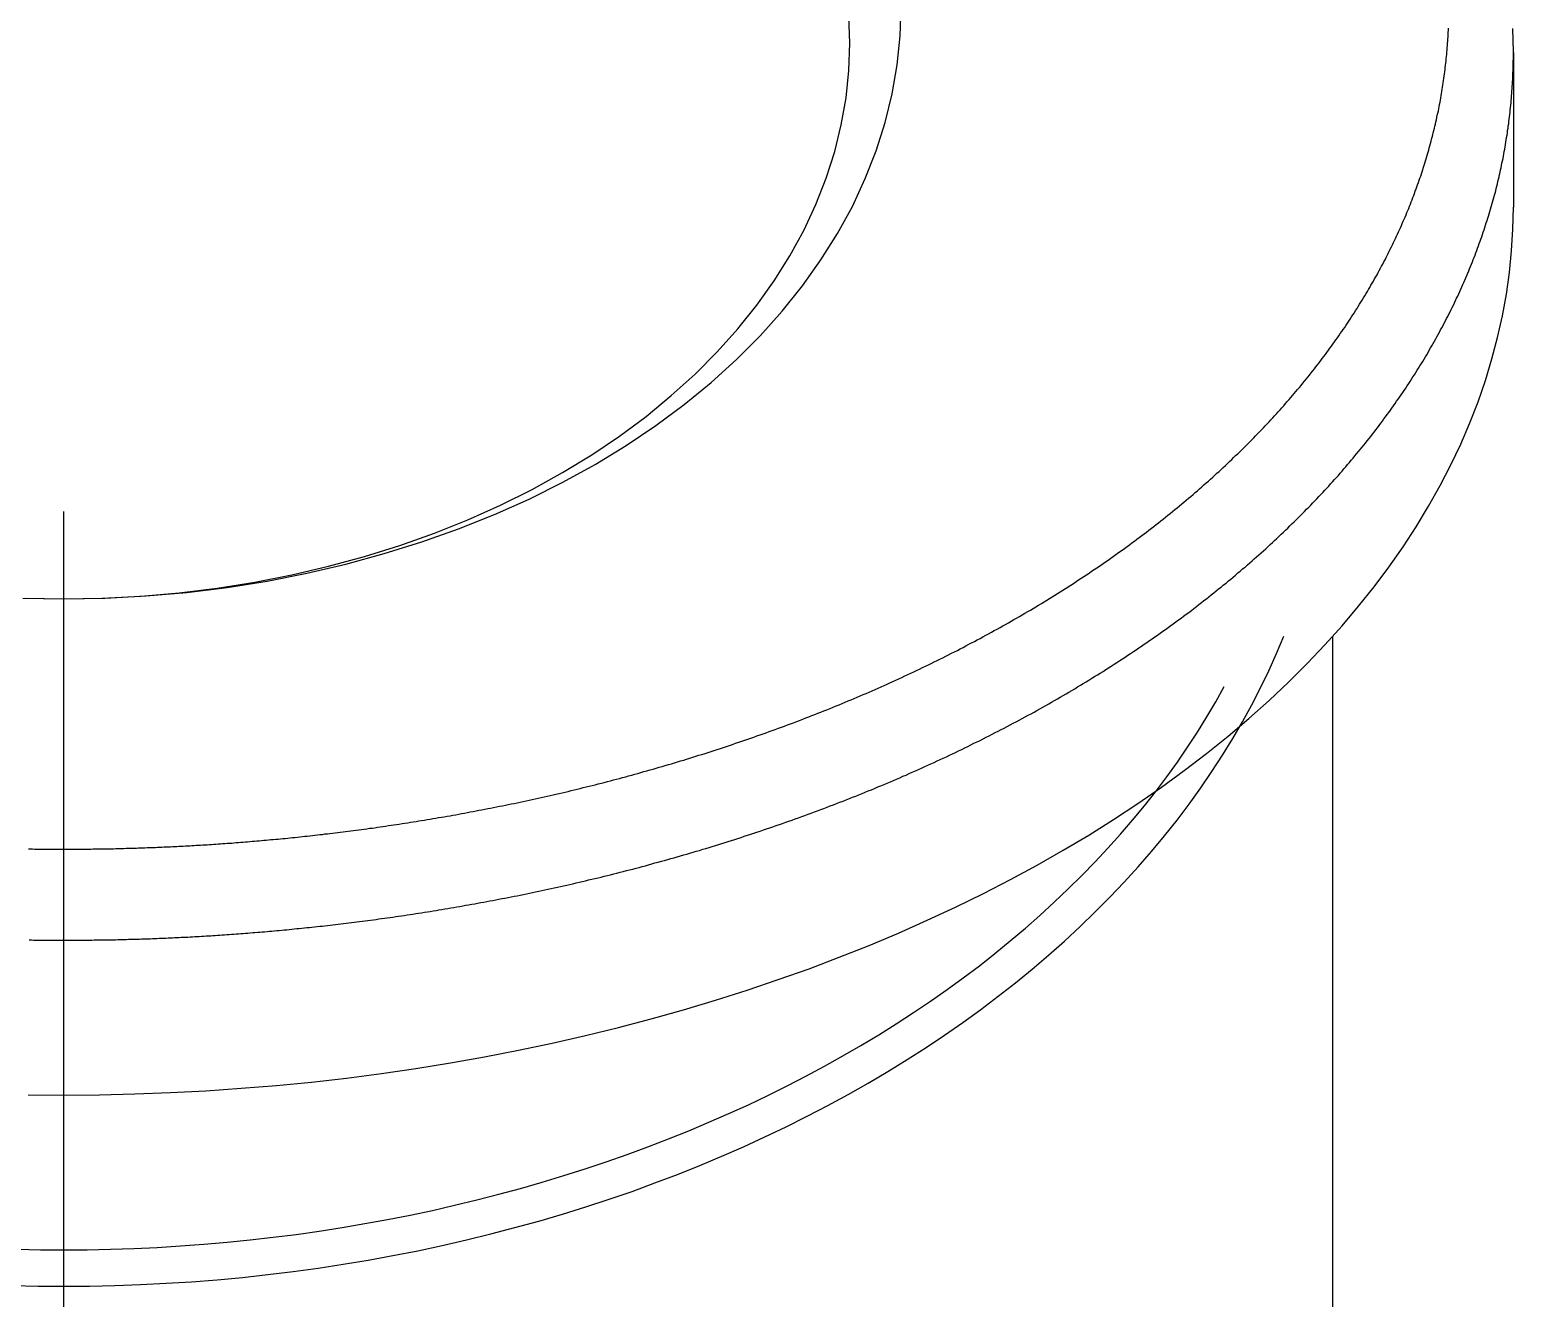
# Model space of a CAD drawing. Extents: x -9.8 to 79.6, y -19.1 to 54.9.
# Drawn here: x 66.13 to 77.65, y 36.34 to 46.19 of the extents above; entities that cross this region are included whole.
import ezdxf

# ---------------------------------------------------------------- set-up
doc = ezdxf.new("R2010")
doc.units = 0
doc.linetypes.add('CENTER', pattern=[50.8, 31.75, -6.35, 6.35, -6.35])
doc.layers.get('0').update_dxf_attribs({"linetype": 'CONTINUOUS'})
doc.layers.add('CENTER', color=1, linetype='CENTER')

msp = doc.modelspace()

# ---------------------------------------------------------------- linework, layer by layer
at = {"color": 7, "linetype": 'CONTINUOUS'}
for p, q in [((77.649, 46.015), (77.649, 44.813)), ((76.249, 31.141), (76.249, 41.482))]:
    msp.add_line(p, q, dxfattribs=at)
for points in [[(66.08, 41.778, 0), (66.399, 41.773, 0), (66.718, 41.778, 0), (67.036, 41.795, 0), (67.353, 41.822, 0), (67.667, 41.861, 0), (67.978, 41.91, 0), (68.286, 41.971, 0), (68.589, 42.041, 0), (68.886, 42.123, 0), (69.178, 42.214, 0), (69.463, 42.315, 0), (69.741, 42.427, 0), (70.01, 42.547, 0), (70.271, 42.677, 0), (70.522, 42.816, 0), (70.764, 42.963, 0), (70.995, 43.119, 0), (71.215, 43.282, 0), (71.424, 43.453, 0), (71.62, 43.631, 0), (71.803, 43.815, 0), (71.974, 44.006, 0), (72.131, 44.202, 0), (72.275, 44.404, 0), (72.404, 44.61, 0), (72.519, 44.82, 0), (72.619, 45.035, 0), (72.704, 45.252, 0), (72.774, 45.472, 0), (72.829, 45.694, 0), (72.868, 45.918, 0), (72.891, 46.143, 0), (72.899, 46.369, 0)], [(66.1, 41.778, 0), (66.399, 41.773, 0), (66.698, 41.778, 0), (66.997, 41.793, 0), (67.294, 41.819, 0), (67.589, 41.855, 0), (67.881, 41.902, 0), (68.17, 41.958, 0), (68.454, 42.025, 0), (68.733, 42.101, 0), (69.007, 42.187, 0), (69.275, 42.282, 0), (69.535, 42.386, 0), (69.788, 42.5, 0), (70.033, 42.621, 0), (70.269, 42.752, 0), (70.496, 42.89, 0), (70.712, 43.036, 0), (70.919, 43.189, 0), (71.114, 43.35, 0), (71.299, 43.517, 0), (71.471, 43.69, 0), (71.631, 43.868, 0), (71.779, 44.053, 0), (71.913, 44.242, 0), (72.035, 44.435, 0), (72.142, 44.633, 0), (72.236, 44.834, 0), (72.316, 45.038, 0), (72.382, 45.245, 0), (72.433, 45.453, 0), (72.47, 45.663, 0), (72.492, 45.874, 0), (72.499, 46.086, 0), (72.492, 46.298, 0)], [(66.123, 37.921, 0), (66.399, 37.919, 0), (66.675, 37.921, 0), (66.951, 37.927, 0), (67.227, 37.938, 0), (67.502, 37.952, 0), (67.776, 37.971, 0), (68.05, 37.993, 0), (68.322, 38.02, 0), (68.594, 38.051, 0), (68.864, 38.086, 0), (69.132, 38.126, 0), (69.4, 38.169, 0), (69.665, 38.216, 0), (69.928, 38.267, 0), (70.189, 38.322, 0), (70.448, 38.381, 0), (70.704, 38.444, 0), (70.958, 38.51, 0), (71.209, 38.581, 0), (71.457, 38.655, 0), (71.702, 38.733, 0), (71.944, 38.815, 0), (72.183, 38.9, 0), (72.418, 38.989, 0), (72.649, 39.081, 0), (72.877, 39.176, 0), (73.101, 39.276, 0), (73.32, 39.378, 0), (73.536, 39.484, 0), (73.747, 39.593, 0), (73.954, 39.705, 0), (74.156, 39.82, 0), (74.354, 39.938, 0), (74.547, 40.059, 0), (74.735, 40.183, 0), (74.918, 40.31, 0), (75.095, 40.44, 0), (75.268, 40.572, 0), (75.435, 40.706, 0), (75.597, 40.843, 0), (75.753, 40.983, 0), (75.904, 41.125, 0), (76.048, 41.269, 0), (76.187, 41.415, 0), (76.321, 41.563, 0), (76.448, 41.714, 0), (76.569, 41.865, 0), (76.684, 42.019, 0), (76.793, 42.175, 0), (76.895, 42.332, 0), (76.991, 42.491, 0), (77.081, 42.651, 0), (77.165, 42.812, 0), (77.241, 42.974, 0), (77.312, 43.138, 0), (77.376, 43.303, 0), (77.433, 43.468, 0), (77.483, 43.635, 0), (77.527, 43.802, 0), (77.564, 43.969, 0), (77.595, 44.137, 0), (77.618, 44.306, 0), (77.635, 44.475, 0), (77.646, 44.644, 0), (77.649, 44.813, 0)], [(66.001, 36.44, 0), (66.2, 36.435, 0), (66.399, 36.434, 0), (66.598, 36.435, 0), (66.796, 36.44, 0), (66.995, 36.447, 0), (67.193, 36.457, 0), (67.391, 36.469, 0), (67.589, 36.485, 0), (67.786, 36.503, 0), (67.983, 36.525, 0), (68.179, 36.549, 0), (68.374, 36.575, 0), (68.568, 36.605, 0), (68.762, 36.637, 0), (68.954, 36.672, 0), (69.146, 36.71, 0), (69.336, 36.751, 0), (69.525, 36.794, 0), (69.713, 36.84, 0), (69.9, 36.889, 0), (70.085, 36.94, 0), (70.269, 36.994, 0), (70.451, 37.05, 0), (70.631, 37.11, 0), (70.81, 37.171, 0), (70.987, 37.236, 0), (71.162, 37.302, 0), (71.335, 37.371, 0), (71.506, 37.443, 0), (71.675, 37.517, 0), (71.841, 37.594, 0), (72.006, 37.673, 0), (72.168, 37.754, 0), (72.328, 37.837, 0), (72.486, 37.923, 0), (72.641, 38.011, 0), (72.794, 38.101, 0), (72.944, 38.194, 0), (73.091, 38.288, 0), (73.235, 38.385, 0), (73.377, 38.483, 0), (73.516, 38.584, 0), (73.652, 38.687, 0), (73.785, 38.791, 0), (73.915, 38.897, 0), (74.042, 39.005, 0), (74.166, 39.115, 0), (74.287, 39.227, 0), (74.404, 39.341, 0), (74.518, 39.456, 0), (74.629, 39.572, 0), (74.737, 39.691, 0), (74.841, 39.81, 0), (74.942, 39.932, 0), (75.039, 40.054, 0), (75.133, 40.178, 0), (75.223, 40.304, 0), (75.309, 40.43, 0), (75.392, 40.558, 0), (75.472, 40.687, 0), (75.547, 40.817, 0), (75.619, 40.948, 0), (75.687, 41.08, 0), (75.751, 41.213, 0), (75.812, 41.347, 0), (75.868, 41.482, 0)], [(66.036, 36.722, 0), (66.217, 36.718, 0), (66.399, 36.717, 0), (66.581, 36.718, 0), (66.762, 36.722, 0), (66.943, 36.728, 0), (67.124, 36.736, 0), (67.305, 36.747, 0), (67.486, 36.76, 0), (67.666, 36.776, 0), (67.846, 36.794, 0), (68.025, 36.814, 0), (68.203, 36.837, 0), (68.381, 36.862, 0), (68.559, 36.89, 0), (68.735, 36.92, 0), (68.911, 36.952, 0), (69.086, 36.987, 0), (69.26, 37.023, 0), (69.432, 37.063, 0), (69.604, 37.104, 0), (69.775, 37.148, 0), (69.944, 37.194, 0), (70.112, 37.242, 0), (70.279, 37.293, 0), (70.445, 37.346, 0), (70.609, 37.4, 0), (70.772, 37.458, 0), (70.933, 37.517, 0), (71.092, 37.578, 0), (71.25, 37.642, 0), (71.406, 37.707, 0), (71.56, 37.775, 0), (71.713, 37.844, 0), (71.863, 37.916, 0), (72.012, 37.99, 0), (72.158, 38.065, 0), (72.303, 38.143, 0), (72.445, 38.222, 0), (72.586, 38.304, 0), (72.724, 38.387, 0), (72.86, 38.472, 0), (72.994, 38.559, 0), (73.125, 38.648, 0), (73.254, 38.738, 0), (73.38, 38.83, 0), (73.505, 38.923, 0), (73.626, 39.019, 0), (73.745, 39.116, 0), (73.862, 39.214, 0), (73.975, 39.314, 0), (74.086, 39.416, 0), (74.195, 39.519, 0), (74.3, 39.623, 0), (74.403, 39.729, 0), (74.503, 39.836, 0), (74.6, 39.944, 0), (74.694, 40.054, 0), (74.786, 40.165, 0), (74.874, 40.277, 0), (74.959, 40.391, 0), (75.042, 40.505, 0), (75.121, 40.62, 0), (75.197, 40.737, 0), (75.27, 40.855, 0), (75.34, 40.973, 0), (75.406, 41.092, 0)]]:
    msp.add_polyline3d(points, dxfattribs=at)
at = {"color": 7}
for points in [[(66.399, 39.828, 0), (66.415, 39.828, 0), (66.431, 39.828, 0), (66.447, 39.828, 0), (66.463, 39.828, 0), (66.48, 39.828, 0), (66.496, 39.828, 0), (66.512, 39.828, 0), (66.528, 39.829, 0), (66.544, 39.829, 0), (66.56, 39.829, 0), (66.576, 39.829, 0), (66.592, 39.829, 0), (66.608, 39.829, 0), (66.624, 39.83, 0), (66.641, 39.83, 0), (66.657, 39.83, 0), (66.673, 39.83, 0), (66.689, 39.83, 0), (66.705, 39.831, 0), (66.721, 39.831, 0), (66.737, 39.831, 0), (66.753, 39.832, 0), (66.769, 39.832, 0), (66.786, 39.832, 0), (66.802, 39.833, 0), (66.818, 39.833, 0), (66.834, 39.833, 0), (66.85, 39.834, 0), (66.866, 39.834, 0), (66.883, 39.835, 0), (66.899, 39.835, 0), (66.915, 39.836, 0), (66.931, 39.836, 0), (66.947, 39.837, 0), (66.964, 39.837, 0), (66.98, 39.838, 0), (66.996, 39.838, 0), (67.013, 39.839, 0), (67.029, 39.839, 0), (67.045, 39.84, 0), (67.061, 39.84, 0), (67.078, 39.841, 0), (67.094, 39.842, 0), (67.111, 39.842, 0), (67.127, 39.843, 0), (67.144, 39.844, 0), (67.16, 39.844, 0), (67.176, 39.845, 0), (67.193, 39.846, 0), (67.209, 39.847, 0), (67.226, 39.847, 0), (67.243, 39.848, 0), (67.259, 39.849, 0), (67.276, 39.85, 0), (67.293, 39.851, 0), (67.309, 39.852, 0), (67.326, 39.852, 0), (67.343, 39.853, 0), (67.359, 39.854, 0), (67.376, 39.855, 0), (67.393, 39.856, 0), (67.41, 39.857, 0), (67.427, 39.858, 0), (67.444, 39.859, 0), (67.461, 39.86, 0), (67.478, 39.861, 0), (67.495, 39.862, 0), (67.512, 39.863, 0), (67.529, 39.864, 0), (67.546, 39.865, 0), (67.563, 39.867, 0), (67.58, 39.868, 0), (67.598, 39.869, 0), (67.615, 39.87, 0), (67.632, 39.871, 0), (67.65, 39.873, 0), (67.667, 39.874, 0), (67.684, 39.875, 0), (67.702, 39.876, 0), (67.719, 39.878, 0), (67.737, 39.879, 0), (67.755, 39.88, 0), (67.772, 39.882, 0), (67.79, 39.883, 0), (67.808, 39.885, 0), (67.826, 39.886, 0), (67.844, 39.887, 0), (67.862, 39.889, 0), (67.879, 39.89, 0), (67.897, 39.892, 0), (67.916, 39.894, 0), (67.934, 39.895, 0), (67.952, 39.897, 0), (67.97, 39.898, 0), (67.988, 39.9, 0), (68.007, 39.902, 0), (68.025, 39.903, 0), (68.044, 39.905, 0), (68.062, 39.907, 0), (68.081, 39.909, 0), (68.099, 39.91, 0), (68.118, 39.912, 0), (68.137, 39.914, 0), (68.156, 39.916, 0), (68.174, 39.918, 0), (68.193, 39.92, 0), (68.212, 39.922, 0), (68.231, 39.924, 0), (68.251, 39.926, 0), (68.27, 39.928, 0), (68.289, 39.93, 0), (68.308, 39.932, 0), (68.328, 39.934, 0), (68.347, 39.937, 0), (68.367, 39.939, 0), (68.386, 39.941, 0), (68.406, 39.943, 0), (68.425, 39.946, 0), (68.445, 39.948, 0), (68.465, 39.95, 0), (68.485, 39.953, 0), (68.505, 39.955, 0), (68.525, 39.958, 0), (68.545, 39.96, 0), (68.566, 39.962, 0), (68.586, 39.965, 0), (68.606, 39.968, 0), (68.626, 39.97, 0), (68.647, 39.973, 0), (68.667, 39.976, 0), (68.688, 39.978, 0), (68.709, 39.981, 0), (68.729, 39.984, 0), (68.75, 39.987, 0), (68.771, 39.99, 0), (68.792, 39.992, 0), (68.813, 39.995, 0), (68.834, 39.998, 0), (68.855, 40.001, 0), (68.876, 40.005, 0), (68.897, 40.008, 0), (68.918, 40.011, 0), (68.939, 40.014, 0), (68.961, 40.017, 0), (68.982, 40.02, 0), (69.003, 40.023, 0), (69.025, 40.027, 0), (69.046, 40.03, 0), (69.068, 40.033, 0), (69.09, 40.037, 0), (69.111, 40.04, 0), (69.133, 40.044, 0), (69.155, 40.047, 0), (69.176, 40.051, 0), (69.198, 40.054, 0), (69.22, 40.058, 0), (69.242, 40.062, 0), (69.264, 40.065, 0), (69.286, 40.069, 0), (69.308, 40.073, 0), (69.33, 40.077, 0), (69.352, 40.08, 0), (69.375, 40.084, 0), (69.397, 40.088, 0), (69.419, 40.092, 0), (69.442, 40.096, 0), (69.464, 40.1, 0), (69.486, 40.104, 0), (69.509, 40.108, 0), (69.531, 40.112, 0), (69.554, 40.117, 0), (69.576, 40.121, 0), (69.599, 40.125, 0), (69.621, 40.13, 0), (69.644, 40.134, 0), (69.667, 40.138, 0), (69.689, 40.143, 0), (69.712, 40.147, 0), (69.735, 40.152, 0), (69.758, 40.156, 0), (69.781, 40.161, 0), (69.803, 40.165, 0), (69.826, 40.17, 0), (69.849, 40.175, 0), (69.872, 40.179, 0), (69.895, 40.184, 0), (69.918, 40.189, 0), (69.941, 40.194, 0), (69.964, 40.199, 0), (69.987, 40.204, 0), (70.01, 40.209, 0), (70.034, 40.214, 0), (70.057, 40.219, 0), (70.08, 40.224, 0), (70.103, 40.229, 0), (70.126, 40.234, 0), (70.15, 40.24, 0), (70.173, 40.245, 0), (70.196, 40.25, 0), (70.219, 40.255, 0), (70.243, 40.261, 0), (70.266, 40.266, 0), (70.29, 40.272, 0), (70.313, 40.277, 0), (70.336, 40.283, 0), (70.36, 40.289, 0), (70.383, 40.294, 0), (70.406, 40.3, 0), (70.43, 40.306, 0), (70.453, 40.312, 0), (70.477, 40.317, 0), (70.5, 40.323, 0), (70.524, 40.329, 0), (70.547, 40.335, 0), (70.571, 40.341, 0), (70.594, 40.347, 0), (70.618, 40.353, 0), (70.642, 40.359, 0), (70.665, 40.366, 0), (70.689, 40.372, 0), (70.712, 40.378, 0), (70.736, 40.385, 0), (70.76, 40.391, 0), (70.783, 40.397, 0), (70.807, 40.404, 0), (70.83, 40.41, 0), (70.854, 40.417, 0), (70.878, 40.423, 0), (70.901, 40.43, 0), (70.925, 40.437, 0), (70.949, 40.443, 0), (70.972, 40.45, 0), (70.996, 40.457, 0), (71.02, 40.464, 0), (71.043, 40.471, 0), (71.067, 40.478, 0), (71.091, 40.485, 0), (71.115, 40.492, 0), (71.138, 40.499, 0), (71.162, 40.506, 0), (71.186, 40.513, 0), (71.21, 40.52, 0), (71.233, 40.528, 0), (71.257, 40.535, 0), (71.281, 40.542, 0), (71.305, 40.55, 0), (71.328, 40.557, 0), (71.352, 40.564, 0), (71.376, 40.572, 0), (71.4, 40.58, 0), (71.423, 40.587, 0), (71.447, 40.595, 0), (71.471, 40.602, 0), (71.495, 40.61, 0), (71.518, 40.618, 0), (71.542, 40.626, 0), (71.566, 40.634, 0), (71.589, 40.642, 0), (71.613, 40.65, 0), (71.637, 40.658, 0), (71.661, 40.666, 0), (71.684, 40.674, 0), (71.708, 40.682, 0), (71.732, 40.69, 0), (71.755, 40.699, 0), (71.779, 40.707, 0), (71.803, 40.715, 0), (71.827, 40.724, 0), (71.85, 40.732, 0), (71.874, 40.741, 0), (71.898, 40.749, 0), (71.921, 40.758, 0), (71.945, 40.767, 0), (71.969, 40.775, 0), (71.992, 40.784, 0), (72.016, 40.793, 0), (72.04, 40.802, 0), (72.063, 40.81, 0), (72.087, 40.819, 0), (72.11, 40.828, 0), (72.134, 40.837, 0), (72.158, 40.847, 0), (72.181, 40.856, 0), (72.205, 40.865, 0), (72.228, 40.874, 0), (72.252, 40.883, 0), (72.275, 40.893, 0), (72.299, 40.902, 0), (72.322, 40.911, 0), (72.346, 40.921, 0), (72.369, 40.931, 0), (72.393, 40.94, 0), (72.416, 40.95, 0), (72.439, 40.959, 0), (72.463, 40.969, 0), (72.486, 40.979, 0), (72.51, 40.989, 0), (72.533, 40.998, 0), (72.556, 41.008, 0), (72.579, 41.018, 0), (72.603, 41.028, 0), (72.626, 41.038, 0), (72.649, 41.048, 0), (72.672, 41.058, 0), (72.696, 41.069, 0), (72.719, 41.079, 0), (72.742, 41.089, 0), (72.765, 41.099, 0), (72.788, 41.11, 0), (72.811, 41.12, 0), (72.834, 41.131, 0), (72.857, 41.141, 0), (72.88, 41.152, 0), (72.903, 41.162, 0), (72.926, 41.173, 0), (72.949, 41.184, 0), (72.972, 41.194, 0), (72.995, 41.205, 0), (73.018, 41.216, 0), (73.04, 41.227, 0), (73.063, 41.238, 0), (73.086, 41.249, 0), (73.109, 41.26, 0), (73.131, 41.271, 0), (73.154, 41.282, 0), (73.177, 41.293, 0), (73.199, 41.304, 0), (73.222, 41.315, 0), (73.244, 41.327, 0), (73.266, 41.338, 0), (73.289, 41.349, 0), (73.311, 41.361, 0), (73.334, 41.372, 0), (73.356, 41.384, 0), (73.378, 41.395, 0), (73.401, 41.407, 0), (73.423, 41.419, 0), (73.445, 41.43, 0), (73.467, 41.442, 0), (73.489, 41.454, 0), (73.511, 41.465, 0), (73.533, 41.477, 0), (73.555, 41.489, 0), (73.577, 41.501, 0), (73.599, 41.513, 0), (73.621, 41.525, 0), (73.643, 41.537, 0), (73.665, 41.549, 0), (73.686, 41.562, 0), (73.708, 41.574, 0), (73.73, 41.586, 0), (73.751, 41.598, 0), (73.773, 41.611, 0), (73.794, 41.623, 0), (73.816, 41.635, 0), (73.837, 41.648, 0), (73.859, 41.66, 0), (73.88, 41.673, 0), (73.901, 41.685, 0), (73.922, 41.698, 0), (73.944, 41.711, 0), (73.965, 41.724, 0), (73.986, 41.736, 0), (74.007, 41.749, 0), (74.028, 41.762, 0), (74.049, 41.775, 0), (74.07, 41.788, 0), (74.09, 41.801, 0), (74.111, 41.814, 0), (74.132, 41.827, 0), (74.153, 41.84, 0), (74.173, 41.853, 0), (74.194, 41.866, 0), (74.214, 41.879, 0), (74.235, 41.892, 0), (74.255, 41.906, 0), (74.275, 41.919, 0), (74.296, 41.932, 0), (74.316, 41.946, 0), (74.336, 41.959, 0), (74.356, 41.972, 0), (74.376, 41.986, 0), (74.396, 41.999, 0), (74.416, 42.013, 0), (74.436, 42.027, 0), (74.456, 42.04, 0), (74.476, 42.054, 0), (74.496, 42.068, 0), (74.515, 42.081, 0), (74.535, 42.095, 0), (74.554, 42.109, 0), (74.574, 42.123, 0), (74.593, 42.137, 0), (74.612, 42.151, 0), (74.632, 42.164, 0), (74.651, 42.178, 0), (74.67, 42.192, 0), (74.689, 42.206, 0), (74.708, 42.221, 0), (74.727, 42.235, 0), (74.746, 42.249, 0), (74.765, 42.263, 0), (74.784, 42.277, 0), (74.803, 42.291, 0), (74.821, 42.306, 0), (74.84, 42.32, 0), (74.858, 42.334, 0), (74.877, 42.349, 0), (74.895, 42.363, 0), (74.913, 42.377, 0), (74.932, 42.392, 0), (74.95, 42.406, 0), (74.968, 42.421, 0), (74.986, 42.435, 0), (75.004, 42.45, 0), (75.022, 42.465, 0), (75.04, 42.479, 0), (75.058, 42.494, 0), (75.075, 42.509, 0), (75.093, 42.523, 0), (75.111, 42.538, 0), (75.128, 42.553, 0), (75.145, 42.568, 0), (75.163, 42.582, 0), (75.18, 42.597, 0), (75.197, 42.612, 0), (75.214, 42.627, 0), (75.231, 42.642, 0), (75.248, 42.657, 0), (75.265, 42.672, 0), (75.282, 42.687, 0), (75.299, 42.702, 0), (75.316, 42.717, 0), (75.332, 42.732, 0), (75.349, 42.747, 0), (75.365, 42.762, 0), (75.382, 42.777, 0), (75.398, 42.792, 0), (75.414, 42.808, 0), (75.43, 42.823, 0), (75.447, 42.838, 0), (75.463, 42.853, 0), (75.478, 42.869, 0), (75.494, 42.884, 0), (75.51, 42.899, 0), (75.526, 42.914, 0), (75.542, 42.93, 0), (75.557, 42.945, 0), (75.573, 42.961, 0), (75.588, 42.976, 0), (75.603, 42.992, 0), (75.619, 43.007, 0), (75.634, 43.022, 0), (75.649, 43.038, 0), (75.664, 43.053, 0), (75.679, 43.069, 0), (75.694, 43.084, 0), (75.709, 43.1, 0), (75.724, 43.116, 0), (75.738, 43.131, 0), (75.753, 43.147, 0), (75.767, 43.162, 0), (75.782, 43.178, 0), (75.796, 43.194, 0), (75.81, 43.209, 0), (75.825, 43.225, 0), (75.839, 43.241, 0), (75.853, 43.256, 0), (75.867, 43.272, 0), (75.88, 43.288, 0), (75.894, 43.304, 0), (75.908, 43.319, 0), (75.922, 43.335, 0), (75.935, 43.351, 0), (75.949, 43.367, 0), (75.962, 43.383, 0), (75.975, 43.398, 0), (75.989, 43.414, 0), (76.002, 43.43, 0), (76.015, 43.446, 0), (76.028, 43.462, 0), (76.041, 43.478, 0), (76.054, 43.494, 0), (76.067, 43.51, 0), (76.079, 43.526, 0), (76.092, 43.542, 0), (76.105, 43.558, 0), (76.117, 43.574, 0), (76.129, 43.59, 0), (76.142, 43.606, 0), (76.154, 43.622, 0), (76.166, 43.638, 0), (76.178, 43.654, 0), (76.19, 43.67, 0), (76.202, 43.686, 0), (76.214, 43.702, 0), (76.226, 43.718, 0), (76.238, 43.735, 0), (76.249, 43.751, 0), (76.261, 43.767, 0), (76.272, 43.783, 0), (76.284, 43.799, 0), (76.295, 43.815, 0), (76.306, 43.832, 0), (76.317, 43.848, 0), (76.329, 43.864, 0), (76.34, 43.88, 0), (76.351, 43.897, 0), (76.362, 43.913, 0), (76.372, 43.929, 0), (76.383, 43.945, 0), (76.394, 43.962, 0), (76.404, 43.978, 0), (76.415, 43.994, 0), (76.425, 44.011, 0), (76.436, 44.027, 0), (76.446, 44.043, 0), (76.456, 44.06, 0), (76.466, 44.076, 0), (76.476, 44.092, 0), (76.486, 44.109, 0), (76.496, 44.125, 0), (76.506, 44.142, 0), (76.516, 44.158, 0), (76.525, 44.174, 0), (76.535, 44.191, 0), (76.544, 44.207, 0), (76.554, 44.224, 0), (76.563, 44.24, 0), (76.572, 44.257, 0), (76.582, 44.273, 0), (76.591, 44.289, 0), (76.6, 44.306, 0), (76.609, 44.322, 0), (76.618, 44.339, 0), (76.626, 44.355, 0), (76.635, 44.372, 0), (76.644, 44.389, 0), (76.653, 44.405, 0), (76.661, 44.422, 0), (76.669, 44.438, 0), (76.678, 44.455, 0), (76.686, 44.471, 0), (76.694, 44.488, 0), (76.703, 44.505, 0), (76.711, 44.521, 0), (76.719, 44.538, 0), (76.727, 44.554, 0), (76.734, 44.571, 0), (76.742, 44.588, 0), (76.75, 44.604, 0), (76.757, 44.621, 0), (76.765, 44.638, 0), (76.773, 44.654, 0), (76.78, 44.671, 0), (76.787, 44.687, 0), (76.794, 44.704, 0), (76.802, 44.721, 0), (76.809, 44.737, 0), (76.816, 44.754, 0), (76.823, 44.771, 0), (76.83, 44.788, 0), (76.837, 44.804, 0), (76.843, 44.821, 0), (76.85, 44.838, 0), (76.856, 44.854, 0), (76.863, 44.871, 0), (76.869, 44.888, 0), (76.876, 44.905, 0), (76.882, 44.921, 0), (76.888, 44.938, 0), (76.894, 44.955, 0), (76.9, 44.972, 0), (76.906, 44.988, 0), (76.912, 45.005, 0), (76.918, 45.022, 0), (76.924, 45.039, 0), (76.93, 45.055, 0), (76.935, 45.072, 0), (76.941, 45.089, 0), (76.946, 45.106, 0), (76.952, 45.123, 0), (76.957, 45.139, 0), (76.962, 45.156, 0), (76.968, 45.173, 0), (76.973, 45.19, 0), (76.978, 45.207, 0), (76.983, 45.224, 0), (76.987, 45.24, 0), (76.992, 45.257, 0), (76.997, 45.274, 0), (77.002, 45.291, 0), (77.006, 45.308, 0), (77.011, 45.325, 0), (77.015, 45.341, 0), (77.02, 45.358, 0), (77.024, 45.375, 0), (77.028, 45.392, 0), (77.032, 45.409, 0), (77.037, 45.426, 0), (77.04, 45.443, 0), (77.044, 45.459, 0), (77.048, 45.476, 0), (77.052, 45.493, 0), (77.056, 45.51, 0), (77.059, 45.527, 0), (77.063, 45.544, 0), (77.067, 45.561, 0), (77.07, 45.578, 0), (77.073, 45.594, 0), (77.076, 45.611, 0), (77.08, 45.628, 0), (77.083, 45.645, 0), (77.086, 45.662, 0), (77.089, 45.679, 0), (77.092, 45.696, 0), (77.095, 45.713, 0), (77.097, 45.73, 0), (77.1, 45.746, 0), (77.103, 45.763, 0), (77.105, 45.78, 0), (77.108, 45.797, 0), (77.11, 45.814, 0), (77.112, 45.831, 0), (77.115, 45.848, 0), (77.117, 45.865, 0), (77.119, 45.882, 0), (77.121, 45.899, 0), (77.123, 45.916, 0), (77.125, 45.933, 0), (77.127, 45.95, 0), (77.129, 45.967, 0), (77.13, 45.983, 0), (77.132, 46, 0), (77.133, 46.017, 0), (77.135, 46.034, 0), (77.136, 46.051, 0), (77.138, 46.068, 0), (77.139, 46.085, 0), (77.14, 46.102, 0), (77.141, 46.119, 0), (77.142, 46.136, 0), (77.143, 46.153, 0), (77.144, 46.17, 0), (77.145, 46.187, 0), (77.145, 46.204, 0)], [(66.399, 39.121, 0), (66.416, 39.121, 0), (66.433, 39.121, 0), (66.449, 39.121, 0), (66.466, 39.121, 0), (66.483, 39.121, 0), (66.5, 39.121, 0), (66.516, 39.121, 0), (66.533, 39.121, 0), (66.55, 39.122, 0), (66.567, 39.122, 0), (66.583, 39.122, 0), (66.6, 39.122, 0), (66.617, 39.122, 0), (66.634, 39.123, 0), (66.65, 39.123, 0), (66.667, 39.123, 0), (66.684, 39.123, 0), (66.701, 39.123, 0), (66.717, 39.124, 0), (66.734, 39.124, 0), (66.751, 39.124, 0), (66.768, 39.125, 0), (66.784, 39.125, 0), (66.801, 39.125, 0), (66.818, 39.126, 0), (66.835, 39.126, 0), (66.852, 39.127, 0), (66.868, 39.127, 0), (66.885, 39.127, 0), (66.902, 39.128, 0), (66.919, 39.128, 0), (66.936, 39.129, 0), (66.953, 39.129, 0), (66.969, 39.13, 0), (66.986, 39.13, 0), (67.003, 39.131, 0), (67.02, 39.131, 0), (67.037, 39.132, 0), (67.054, 39.133, 0), (67.071, 39.133, 0), (67.088, 39.134, 0), (67.105, 39.135, 0), (67.122, 39.135, 0), (67.139, 39.136, 0), (67.156, 39.137, 0), (67.173, 39.137, 0), (67.19, 39.138, 0), (67.208, 39.139, 0), (67.225, 39.14, 0), (67.242, 39.14, 0), (67.259, 39.141, 0), (67.276, 39.142, 0), (67.294, 39.143, 0), (67.311, 39.144, 0), (67.328, 39.145, 0), (67.346, 39.145, 0), (67.363, 39.146, 0), (67.38, 39.147, 0), (67.398, 39.148, 0), (67.415, 39.149, 0), (67.433, 39.15, 0), (67.45, 39.151, 0), (67.468, 39.152, 0), (67.486, 39.153, 0), (67.503, 39.154, 0), (67.521, 39.155, 0), (67.539, 39.156, 0), (67.556, 39.157, 0), (67.574, 39.159, 0), (67.592, 39.16, 0), (67.61, 39.161, 0), (67.628, 39.162, 0), (67.646, 39.163, 0), (67.664, 39.165, 0), (67.682, 39.166, 0), (67.7, 39.167, 0), (67.718, 39.169, 0), (67.736, 39.17, 0), (67.754, 39.171, 0), (67.772, 39.172, 0), (67.791, 39.174, 0), (67.809, 39.175, 0), (67.828, 39.177, 0), (67.846, 39.178, 0), (67.865, 39.18, 0), (67.883, 39.181, 0), (67.902, 39.183, 0), (67.92, 39.184, 0), (67.939, 39.186, 0), (67.958, 39.187, 0), (67.977, 39.189, 0), (67.995, 39.191, 0), (68.014, 39.192, 0), (68.033, 39.194, 0), (68.052, 39.196, 0), (68.071, 39.197, 0), (68.091, 39.199, 0), (68.11, 39.201, 0), (68.129, 39.203, 0), (68.148, 39.205, 0), (68.168, 39.207, 0), (68.187, 39.209, 0), (68.207, 39.211, 0), (68.226, 39.212, 0), (68.246, 39.215, 0), (68.266, 39.217, 0), (68.285, 39.219, 0), (68.305, 39.221, 0), (68.325, 39.223, 0), (68.345, 39.225, 0), (68.365, 39.227, 0), (68.385, 39.229, 0), (68.405, 39.231, 0), (68.425, 39.234, 0), (68.446, 39.236, 0), (68.466, 39.238, 0), (68.487, 39.241, 0), (68.507, 39.243, 0), (68.528, 39.246, 0), (68.548, 39.248, 0), (68.569, 39.251, 0), (68.59, 39.253, 0), (68.611, 39.256, 0), (68.632, 39.258, 0), (68.653, 39.261, 0), (68.674, 39.264, 0), (68.695, 39.266, 0), (68.716, 39.269, 0), (68.737, 39.272, 0), (68.759, 39.275, 0), (68.78, 39.277, 0), (68.802, 39.28, 0), (68.823, 39.283, 0), (68.845, 39.286, 0), (68.866, 39.289, 0), (68.888, 39.292, 0), (68.91, 39.295, 0), (68.932, 39.298, 0), (68.954, 39.301, 0), (68.976, 39.304, 0), (68.998, 39.308, 0), (69.02, 39.311, 0), (69.042, 39.314, 0), (69.064, 39.318, 0), (69.086, 39.321, 0), (69.109, 39.324, 0), (69.131, 39.328, 0), (69.153, 39.331, 0), (69.176, 39.335, 0), (69.198, 39.338, 0), (69.221, 39.342, 0), (69.243, 39.345, 0), (69.266, 39.349, 0), (69.289, 39.353, 0), (69.311, 39.356, 0), (69.334, 39.36, 0), (69.357, 39.364, 0), (69.38, 39.368, 0), (69.403, 39.372, 0), (69.426, 39.376, 0), (69.449, 39.38, 0), (69.472, 39.384, 0), (69.495, 39.388, 0), (69.518, 39.392, 0), (69.541, 39.396, 0), (69.565, 39.4, 0), (69.588, 39.404, 0), (69.611, 39.408, 0), (69.635, 39.413, 0), (69.658, 39.417, 0), (69.681, 39.421, 0), (69.705, 39.426, 0), (69.728, 39.43, 0), (69.752, 39.435, 0), (69.775, 39.439, 0), (69.799, 39.444, 0), (69.823, 39.448, 0), (69.847, 39.453, 0), (69.87, 39.458, 0), (69.894, 39.462, 0), (69.918, 39.467, 0), (69.942, 39.472, 0), (69.966, 39.477, 0), (69.989, 39.482, 0), (70.013, 39.487, 0), (70.037, 39.492, 0), (70.061, 39.497, 0), (70.085, 39.502, 0), (70.109, 39.507, 0), (70.133, 39.512, 0), (70.157, 39.517, 0), (70.181, 39.523, 0), (70.206, 39.528, 0), (70.23, 39.533, 0), (70.254, 39.538, 0), (70.278, 39.544, 0), (70.302, 39.549, 0), (70.326, 39.555, 0), (70.351, 39.56, 0), (70.375, 39.566, 0), (70.399, 39.572, 0), (70.424, 39.577, 0), (70.448, 39.583, 0), (70.472, 39.589, 0), (70.497, 39.595, 0), (70.521, 39.6, 0), (70.546, 39.606, 0), (70.57, 39.612, 0), (70.594, 39.618, 0), (70.619, 39.624, 0), (70.643, 39.63, 0), (70.668, 39.637, 0), (70.692, 39.643, 0), (70.717, 39.649, 0), (70.741, 39.655, 0), (70.766, 39.662, 0), (70.79, 39.668, 0), (70.815, 39.674, 0), (70.84, 39.681, 0), (70.864, 39.687, 0), (70.889, 39.694, 0), (70.913, 39.7, 0), (70.938, 39.707, 0), (70.963, 39.714, 0), (70.987, 39.721, 0), (71.012, 39.727, 0), (71.037, 39.734, 0), (71.061, 39.741, 0), (71.086, 39.748, 0), (71.111, 39.755, 0), (71.135, 39.762, 0), (71.16, 39.769, 0), (71.185, 39.776, 0), (71.21, 39.783, 0), (71.234, 39.79, 0), (71.259, 39.797, 0), (71.284, 39.805, 0), (71.308, 39.812, 0), (71.333, 39.819, 0), (71.358, 39.827, 0), (71.383, 39.834, 0), (71.407, 39.842, 0), (71.432, 39.849, 0), (71.457, 39.857, 0), (71.482, 39.865, 0), (71.507, 39.873, 0), (71.531, 39.88, 0), (71.556, 39.888, 0), (71.581, 39.896, 0), (71.606, 39.904, 0), (71.63, 39.912, 0), (71.655, 39.92, 0), (71.68, 39.928, 0), (71.705, 39.936, 0), (71.73, 39.944, 0), (71.754, 39.952, 0), (71.779, 39.961, 0), (71.804, 39.969, 0), (71.829, 39.977, 0), (71.853, 39.986, 0), (71.878, 39.994, 0), (71.903, 40.002, 0), (71.928, 40.011, 0), (71.953, 40.02, 0), (71.977, 40.028, 0), (72.002, 40.037, 0), (72.027, 40.046, 0), (72.052, 40.054, 0), (72.076, 40.063, 0), (72.101, 40.072, 0), (72.126, 40.081, 0), (72.15, 40.09, 0), (72.175, 40.099, 0), (72.2, 40.108, 0), (72.225, 40.117, 0), (72.249, 40.127, 0), (72.274, 40.136, 0), (72.299, 40.145, 0), (72.323, 40.154, 0), (72.348, 40.164, 0), (72.373, 40.173, 0), (72.397, 40.183, 0), (72.422, 40.192, 0), (72.447, 40.202, 0), (72.471, 40.212, 0), (72.496, 40.221, 0), (72.52, 40.231, 0), (72.545, 40.241, 0), (72.569, 40.251, 0), (72.594, 40.261, 0), (72.618, 40.27, 0), (72.643, 40.28, 0), (72.667, 40.29, 0), (72.692, 40.3, 0), (72.716, 40.311, 0), (72.741, 40.321, 0), (72.765, 40.331, 0), (72.79, 40.341, 0), (72.814, 40.352, 0), (72.838, 40.362, 0), (72.863, 40.373, 0), (72.887, 40.383, 0), (72.911, 40.394, 0), (72.936, 40.404, 0), (72.96, 40.415, 0), (72.984, 40.426, 0), (73.008, 40.436, 0), (73.032, 40.447, 0), (73.056, 40.458, 0), (73.081, 40.469, 0), (73.105, 40.48, 0), (73.129, 40.491, 0), (73.153, 40.502, 0), (73.177, 40.513, 0), (73.201, 40.524, 0), (73.225, 40.535, 0), (73.249, 40.546, 0), (73.273, 40.558, 0), (73.297, 40.569, 0), (73.32, 40.58, 0), (73.344, 40.592, 0), (73.368, 40.603, 0), (73.392, 40.615, 0), (73.416, 40.626, 0), (73.439, 40.638, 0), (73.463, 40.65, 0), (73.487, 40.661, 0), (73.51, 40.673, 0), (73.534, 40.685, 0), (73.557, 40.697, 0), (73.581, 40.709, 0), (73.604, 40.721, 0), (73.628, 40.733, 0), (73.651, 40.745, 0), (73.674, 40.757, 0), (73.698, 40.769, 0), (73.721, 40.781, 0), (73.744, 40.793, 0), (73.767, 40.806, 0), (73.791, 40.818, 0), (73.814, 40.83, 0), (73.837, 40.843, 0), (73.86, 40.855, 0), (73.883, 40.868, 0), (73.906, 40.88, 0), (73.929, 40.893, 0), (73.952, 40.906, 0), (73.974, 40.918, 0), (73.997, 40.931, 0), (74.02, 40.944, 0), (74.043, 40.957, 0), (74.065, 40.97, 0), (74.088, 40.983, 0), (74.11, 40.995, 0), (74.133, 41.008, 0), (74.155, 41.022, 0), (74.178, 41.035, 0), (74.2, 41.048, 0), (74.222, 41.061, 0), (74.245, 41.074, 0), (74.267, 41.088, 0), (74.289, 41.101, 0), (74.311, 41.114, 0), (74.333, 41.128, 0), (74.355, 41.141, 0), (74.377, 41.155, 0), (74.399, 41.168, 0), (74.421, 41.182, 0), (74.443, 41.196, 0), (74.465, 41.209, 0), (74.486, 41.223, 0), (74.508, 41.237, 0), (74.529, 41.25, 0), (74.551, 41.264, 0), (74.572, 41.278, 0), (74.594, 41.292, 0), (74.615, 41.306, 0), (74.636, 41.32, 0), (74.658, 41.334, 0), (74.679, 41.348, 0), (74.7, 41.362, 0), (74.721, 41.376, 0), (74.742, 41.391, 0), (74.763, 41.405, 0), (74.784, 41.419, 0), (74.805, 41.433, 0), (74.826, 41.448, 0), (74.846, 41.462, 0), (74.867, 41.477, 0), (74.888, 41.491, 0), (74.908, 41.506, 0), (74.929, 41.52, 0), (74.949, 41.535, 0), (74.969, 41.549, 0), (74.99, 41.564, 0), (75.01, 41.579, 0), (75.03, 41.593, 0), (75.05, 41.608, 0), (75.07, 41.623, 0), (75.09, 41.638, 0), (75.11, 41.653, 0), (75.13, 41.667, 0), (75.15, 41.682, 0), (75.169, 41.697, 0), (75.189, 41.712, 0), (75.209, 41.727, 0), (75.228, 41.743, 0), (75.247, 41.758, 0), (75.267, 41.773, 0), (75.286, 41.788, 0), (75.305, 41.803, 0), (75.324, 41.819, 0), (75.343, 41.834, 0), (75.362, 41.849, 0), (75.381, 41.864, 0), (75.4, 41.88, 0), (75.419, 41.895, 0), (75.438, 41.911, 0), (75.456, 41.926, 0), (75.475, 41.941, 0), (75.493, 41.957, 0), (75.512, 41.973, 0), (75.53, 41.988, 0), (75.548, 42.004, 0), (75.567, 42.019, 0), (75.585, 42.035, 0), (75.603, 42.051, 0), (75.621, 42.066, 0), (75.638, 42.082, 0), (75.656, 42.098, 0), (75.674, 42.114, 0), (75.692, 42.13, 0), (75.709, 42.145, 0), (75.727, 42.161, 0), (75.744, 42.177, 0), (75.762, 42.193, 0), (75.779, 42.209, 0), (75.796, 42.225, 0), (75.813, 42.241, 0), (75.83, 42.257, 0), (75.847, 42.273, 0), (75.864, 42.289, 0), (75.881, 42.305, 0), (75.898, 42.322, 0), (75.915, 42.338, 0), (75.931, 42.354, 0), (75.948, 42.37, 0), (75.964, 42.386, 0), (75.98, 42.402, 0), (75.997, 42.419, 0), (76.013, 42.435, 0), (76.029, 42.451, 0), (76.045, 42.468, 0), (76.061, 42.484, 0), (76.077, 42.5, 0), (76.093, 42.517, 0), (76.108, 42.533, 0), (76.124, 42.549, 0), (76.14, 42.566, 0), (76.155, 42.582, 0), (76.17, 42.599, 0), (76.186, 42.615, 0), (76.201, 42.632, 0), (76.216, 42.648, 0), (76.231, 42.665, 0), (76.246, 42.681, 0), (76.261, 42.698, 0), (76.276, 42.715, 0), (76.291, 42.731, 0), (76.305, 42.748, 0), (76.32, 42.764, 0), (76.334, 42.781, 0), (76.349, 42.798, 0), (76.363, 42.815, 0), (76.377, 42.831, 0), (76.391, 42.848, 0), (76.406, 42.865, 0), (76.419, 42.882, 0), (76.433, 42.898, 0), (76.447, 42.915, 0), (76.461, 42.932, 0), (76.475, 42.949, 0), (76.488, 42.965, 0), (76.502, 42.982, 0), (76.515, 42.999, 0), (76.529, 43.016, 0), (76.542, 43.033, 0), (76.555, 43.05, 0), (76.568, 43.067, 0), (76.581, 43.084, 0), (76.594, 43.101, 0), (76.607, 43.118, 0), (76.62, 43.135, 0), (76.633, 43.152, 0), (76.645, 43.169, 0), (76.658, 43.186, 0), (76.67, 43.203, 0), (76.683, 43.22, 0), (76.695, 43.237, 0), (76.707, 43.254, 0), (76.719, 43.271, 0), (76.731, 43.288, 0), (76.743, 43.306, 0), (76.755, 43.323, 0), (76.767, 43.34, 0), (76.779, 43.357, 0), (76.791, 43.374, 0), (76.802, 43.391, 0), (76.814, 43.408, 0), (76.825, 43.426, 0), (76.837, 43.443, 0), (76.848, 43.46, 0), (76.859, 43.477, 0), (76.87, 43.495, 0), (76.881, 43.512, 0), (76.892, 43.529, 0), (76.903, 43.547, 0), (76.914, 43.564, 0), (76.924, 43.581, 0), (76.935, 43.599, 0), (76.946, 43.616, 0), (76.956, 43.633, 0), (76.967, 43.651, 0), (76.977, 43.668, 0), (76.987, 43.685, 0), (76.997, 43.703, 0), (77.007, 43.72, 0), (77.017, 43.738, 0), (77.027, 43.755, 0), (77.037, 43.773, 0), (77.047, 43.79, 0), (77.056, 43.807, 0), (77.066, 43.825, 0), (77.076, 43.843, 0), (77.085, 43.86, 0), (77.094, 43.877, 0), (77.104, 43.895, 0), (77.113, 43.913, 0), (77.122, 43.93, 0), (77.131, 43.948, 0), (77.14, 43.965, 0), (77.149, 43.983, 0), (77.158, 44, 0), (77.166, 44.018, 0), (77.175, 44.035, 0), (77.184, 44.053, 0), (77.192, 44.071, 0), (77.201, 44.088, 0), (77.209, 44.106, 0), (77.217, 44.123, 0), (77.225, 44.141, 0), (77.233, 44.159, 0), (77.241, 44.176, 0), (77.249, 44.194, 0), (77.257, 44.212, 0), (77.265, 44.229, 0), (77.273, 44.247, 0), (77.28, 44.265, 0), (77.288, 44.282, 0), (77.295, 44.3, 0), (77.303, 44.318, 0), (77.31, 44.336, 0), (77.317, 44.353, 0), (77.324, 44.371, 0), (77.331, 44.389, 0), (77.338, 44.407, 0), (77.345, 44.424, 0), (77.352, 44.442, 0), (77.359, 44.46, 0), (77.365, 44.477, 0), (77.372, 44.495, 0), (77.379, 44.513, 0), (77.385, 44.531, 0), (77.391, 44.549, 0), (77.398, 44.566, 0), (77.404, 44.584, 0), (77.41, 44.602, 0), (77.416, 44.62, 0), (77.422, 44.638, 0), (77.428, 44.656, 0), (77.434, 44.673, 0), (77.439, 44.691, 0), (77.445, 44.709, 0), (77.451, 44.727, 0), (77.456, 44.745, 0), (77.462, 44.763, 0), (77.467, 44.78, 0), (77.472, 44.798, 0), (77.478, 44.816, 0), (77.483, 44.834, 0), (77.488, 44.852, 0), (77.493, 44.87, 0), (77.497, 44.888, 0), (77.502, 44.906, 0), (77.507, 44.923, 0), (77.512, 44.941, 0), (77.516, 44.959, 0), (77.521, 44.977, 0), (77.525, 44.995, 0), (77.529, 45.013, 0), (77.534, 45.031, 0), (77.538, 45.049, 0), (77.542, 45.067, 0), (77.546, 45.085, 0), (77.55, 45.103, 0), (77.554, 45.12, 0), (77.558, 45.138, 0), (77.561, 45.156, 0), (77.565, 45.174, 0), (77.569, 45.192, 0), (77.572, 45.21, 0), (77.575, 45.228, 0), (77.579, 45.246, 0), (77.582, 45.264, 0), (77.585, 45.282, 0), (77.588, 45.3, 0), (77.591, 45.318, 0), (77.594, 45.336, 0), (77.597, 45.354, 0), (77.6, 45.372, 0), (77.603, 45.39, 0), (77.605, 45.408, 0), (77.608, 45.426, 0), (77.61, 45.444, 0), (77.613, 45.462, 0), (77.615, 45.48, 0), (77.617, 45.498, 0), (77.619, 45.516, 0), (77.621, 45.534, 0), (77.624, 45.552, 0), (77.625, 45.57, 0), (77.627, 45.588, 0), (77.629, 45.606, 0), (77.631, 45.624, 0), (77.632, 45.642, 0), (77.634, 45.66, 0), (77.635, 45.678, 0), (77.637, 45.696, 0), (77.638, 45.714, 0), (77.639, 45.732, 0), (77.641, 45.75, 0), (77.642, 45.768, 0), (77.643, 45.786, 0), (77.644, 45.804, 0), (77.644, 45.822, 0), (77.645, 45.84, 0), (77.646, 45.858, 0), (77.647, 45.876, 0), (77.647, 45.894, 0), (77.648, 45.912, 0), (77.648, 45.93, 0), (77.648, 45.948, 0), (77.649, 45.966, 0), (77.649, 45.984, 0), (77.649, 46.002, 0), (77.649, 46.02, 0), (77.649, 46.038, 0), (77.649, 46.056, 0), (77.648, 46.074, 0), (77.648, 46.092, 0), (77.648, 46.11, 0), (77.647, 46.128, 0), (77.647, 46.146, 0), (77.646, 46.164, 0), (77.646, 46.182, 0), (77.645, 46.2, 0)], [(66.125, 39.83, 0), (66.141, 39.83, 0), (66.157, 39.83, 0), (66.173, 39.829, 0), (66.189, 39.829, 0), (66.206, 39.829, 0), (66.222, 39.829, 0), (66.238, 39.829, 0), (66.254, 39.829, 0), (66.27, 39.828, 0), (66.286, 39.828, 0), (66.302, 39.828, 0), (66.318, 39.828, 0), (66.334, 39.828, 0), (66.35, 39.828, 0), (66.367, 39.828, 0), (66.383, 39.828, 0), (66.399, 39.828, 0)], [(66.131, 39.123, 0), (66.148, 39.123, 0), (66.164, 39.122, 0), (66.181, 39.122, 0), (66.198, 39.122, 0), (66.215, 39.122, 0), (66.231, 39.122, 0), (66.248, 39.122, 0), (66.265, 39.121, 0), (66.281, 39.121, 0), (66.298, 39.121, 0), (66.315, 39.121, 0), (66.332, 39.121, 0), (66.349, 39.121, 0), (66.365, 39.121, 0), (66.382, 39.121, 0), (66.399, 39.121, 0)]]:
    msp.add_polyline3d(points, dxfattribs=at)
at = {"layer": 'CENTER', "color": 1, "linetype": 'CENTER'}
msp.add_line((66.399, -2), (66.399, 54.91), dxfattribs=at)

doc.saveas('drawing.dxf')
